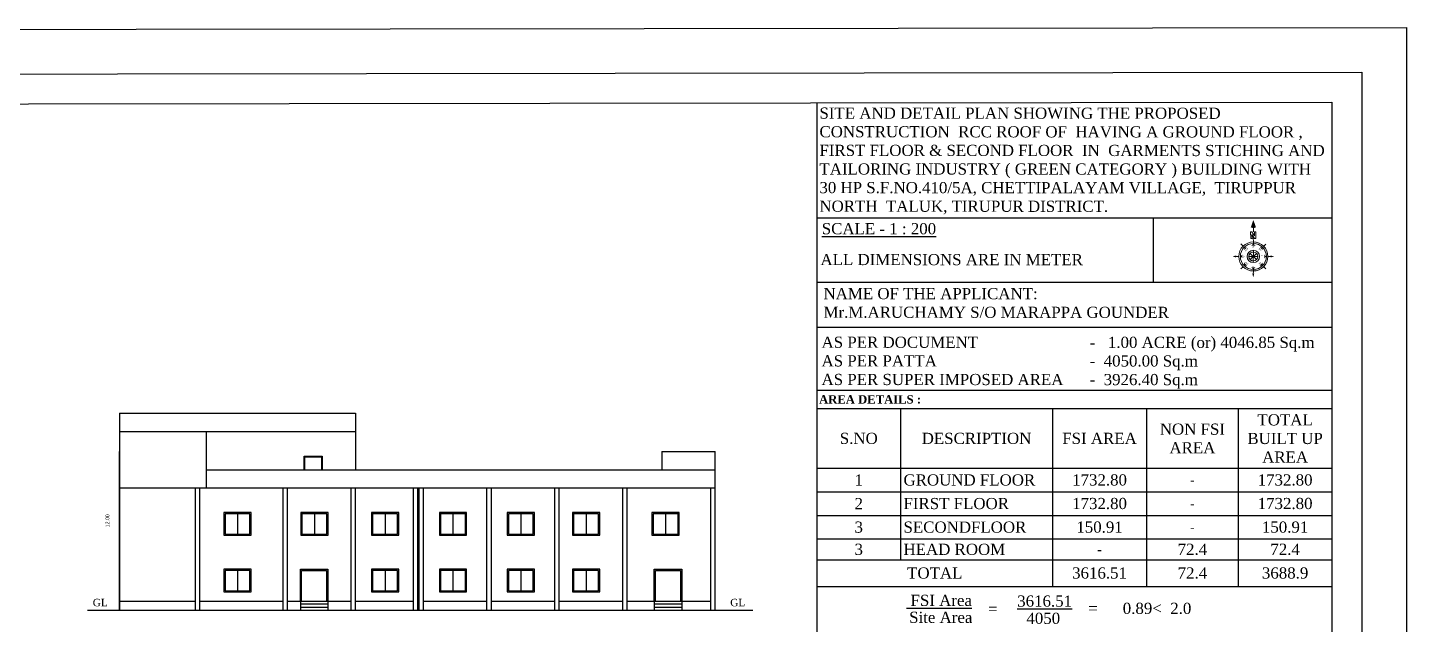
# Model space of a CAD drawing. Header units: metres. Extents: x 2292 to 2697, y 2134 to 2248.
# Drawn here: x 2604.9 to 2697.5, y 2207.8 to 2247.9 of the extents above; entities that cross this region are included whole.
import ezdxf
from ezdxf.enums import TextEntityAlignment as Align

# ---------------------------------------------------------------- set-up
doc = ezdxf.new("R2010")
doc.units = ezdxf.units.M
doc.layers.add('00', color=5, linetype='Continuous')
doc.styles.add('ANAND', font='times.ttf')
doc.styles.add('i', font='romantic.ttf')
doc.styles.add('ROMANS', font='times.ttf', dxfattribs={"height": 12})
doc.styles.get("Standard").update_dxf_attribs({"font": 'arial.ttf'})
doc.styles.add('TIMES NEW ROMAN', font='times.ttf')
doc.dimstyles.new('STANDARD$0', dxfattribs={"dimtxt": 0.25, "dimasz": 0.18, "dimexe": 0.15, "dimexo": 0.15, "dimgap": 0.1, "dimtad": 0, "dimzin": 0, "dimdsep": 46, "dimtxsty": 'Standard', "dimblk": 'OBLIQUE', "dimcen": 0.0625, "dimdle": 0.02, "dimadec": 0, "dimazin": 0, "dimtfac": 1, "dimtix": 1, "dimtofl": 0, "dimtmove": 2, "dimatfit": 3, "dimldrblk": 'OBLIQUE', "dimfxl": 0, "dimtolj": 1, "dimtzin": 0, "dimarcsym": 0})

# ---------------------------------------------------------------- blocks, each defined once
blk = doc.blocks.new('*T304')
at = {"color": 0, "linetype": 'ByBlock', "lineweight": -2}
for p, q in [((0, 0), (34.576, 0)), ((0, 0), (0, -13.17)), ((34.576, 0), (34.576, -13.17)), ((0, -1.232), (34.576, -1.232)), ((5.61, -1.232), (5.61, -11.384)), ((15.817, -1.232), (15.817, -13.17)), ((22.127, -1.232), (22.127, -13.17)), ((28.286, -1.232), (28.286, -13.17)), ((0, -5.235), (34.576, -5.235)), ((0, -6.819), (34.576, -6.819)), ((0, -8.402), (34.576, -8.402)), ((0, -9.986), (34.576, -9.986)), ((0, -11.384), (34.576, -11.384)), ((0, -13.17), (34.576, -13.17))]:
    blk.add_line(p, q, dxfattribs=at)
at = {"color": 0, "style": 'TIMES NEW ROMAN'}
for s, insert, char_height, width, attachment_point in [('{\\fTimes New Roman|b1|i0|c0|p18;AREA DETAILS :}', (0.139, -0.616), 0.5625, 34.2982, 4), ('TOTAL BUILT UP AREA{\\fTimes New Roman|b1|i0|c0|p18; }', (31.431, -3.234), 0.75, 5.89148, 5), ('NON FSI AREA ', (25.206, -3.234), 0.75, 5.76074, 5), ('S.NO', (2.805, -3.234), 0.75, 5.21164, 5), ('DESCRIPTION', (10.713, -3.234), 0.75, 9.80807, 5), ('FSI AREA ', (18.972, -3.234), 0.75, 5.91181, 5), ('1', (2.805, -6.027), 0.75, 5.21164, 5), ('GROUND FLOOR{\\fTimes New Roman|b1|i0|c0|p18; }', (5.809, -6.027), 0.75, 9.80807, 4), ('1732.80', (18.972, -6.027), 0.75, 5.91181, 5), ('1732.80', (31.431, -6.027), 0.75, 5.89148, 5), ('2', (2.805, -7.61), 0.75, 5.21164, 5), ('FIRST FLOOR ', (5.809, -7.61), 0.75, 9.80807, 4), ('1732.80', (18.972, -7.61), 0.75, 5.91181, 5), ('1732.80', (31.431, -7.61), 0.75, 5.89148, 5), ('3', (2.805, -9.194), 0.75, 5.21164, 5), ('SECONDFLOOR ', (5.809, -9.194), 0.75, 9.80807, 4), ('150.91', (18.972, -9.194), 0.75, 5.91181, 5), ('150.91', (31.431, -9.194), 0.75, 5.89148, 5), ('3', (2.805, -10.685), 0.75, 5.21164, 5), ('HEAD ROOM', (5.809, -10.685), 0.75, 9.80807, 4), ('72.4', (25.206, -10.685), 0.75, 5.76074, 5), ('72.4', (31.431, -10.685), 0.75, 5.89148, 5), ('TOTAL ', (7.908, -12.277), 0.75, 15.41812, 5), ('3616.51', (18.972, -12.277), 0.75, 5.91181, 5), ('72.4', (25.206, -12.277), 0.75, 5.76074, 5), ('3688.9', (31.431, -12.277), 0.75, 5.89148, 5)]:
    blk.add_mtext(s, dxfattribs=dict(at, insert=insert, char_height=char_height, width=width, attachment_point=attachment_point))
at = {"char_height": 0.55, "width": 5.79471, "attachment_point": 5, "style": 'TIMES NEW ROMAN'}
for insert in [(25.206, -6.027), (25.206, -7.61), (25.206, -9.194)]:
    blk.add_mtext('-', dxfattribs=dict(at, insert=insert))
at = {"color": 0, "insert": (18.972, -10.685), "char_height": 0.75, "width": 5.91181, "attachment_point": 5}
blk.add_mtext('-', dxfattribs=at)
blk = doc.blocks.new('DIRECTION')
at = {"layer": '00', "lineweight": 20}
h = blk.add_hatch(color=7, dxfattribs=at)
h.paths.add_polyline_path([(2374.98, 1163.41), (2374.98, 1163.28, 1), (2375.02, 1165.53), (2375.02, 1165.41, -1)])
h.paths.add_polyline_path([(2375.01, 1164.75), (2375.01, 1164.89, 1), (2374.99, 1163.93), (2374.99, 1164.07, -1)])
at = {"layer": '00', "color": 7, "lineweight": 20}
for p, q in [((2375.04, 1166.58), (2375.04, 1166.31)), ((2375.02, 1165.53), (2375.02, 1165.84))]:
    blk.add_line(p, q, dxfattribs=at)
at = {"layer": '00', "color": 7, "linetype": 'ByBlock', "lineweight": 20}
for p, q in [((2374.22, 1165.22), (2374.06, 1165.39)), ((2374.82, 1165.8), (2374.82, 1166.3)), ((2374.82, 1166.3), (2374.92, 1166.3)), ((2374.92, 1165.8), (2374.82, 1165.8)), ((2374.92, 1166.3), (2375.12, 1166)), ((2375.12, 1165.8), (2374.92, 1166.1)), ((2374.92, 1166.1), (2374.92, 1165.8)), ((2375.02, 1165.53), (2375.02, 1165.41)), ((2375.12, 1166), (2375.12, 1166.3)), ((2375.12, 1166.3), (2375.22, 1166.3)), ((2375.22, 1165.8), (2375.12, 1165.8)), ((2375.22, 1166.3), (2375.22, 1165.8)), ((2375.81, 1165.19), (2375.98, 1165.35)), ((2373.88, 1164.43), (2373.64, 1164.44)), ((2374.66, 1164.42), (2375.34, 1164.4)), ((2375.34, 1164.4), (2374.66, 1164.42)), ((2374.75, 1164.17), (2375.24, 1164.64)), ((2375.24, 1164.64), (2374.75, 1164.17)), ((2375.24, 1164.16), (2374.76, 1164.65)), ((2374.76, 1164.65), (2375.24, 1164.16)), ((2374.99, 1164.07), (2375.01, 1164.75)), ((2375.01, 1164.75), (2374.99, 1164.07)), ((2375.01, 1164.75), (2375.01, 1164.89)), ((2376.12, 1164.39), (2376.36, 1164.38)), ((2376.12, 1164.39), (2376.36, 1164.38)), ((2374.19, 1163.63), (2374.02, 1163.47)), ((2374.98, 1163.28), (2374.97, 1163.05)), ((2374.98, 1163.28), (2374.98, 1163.41)), ((2374.99, 1164.07), (2374.99, 1163.93)), ((2375.78, 1163.6), (2375.94, 1163.43))]:
    blk.add_line(p, q, dxfattribs=at)
for radius in [1.12, 1, 0.48, 0.34]:
    blk.add_circle((2375, 1164.41), radius, dxfattribs=at)
for points in [[(2375.05, 1167.22), (2374.84, 1166.66), (2375.04, 1166.58)], [(2375.04, 1166.58), (2375.24, 1166.65), (2375.05, 1167.22)], [(2375.02, 1165.41), (2375.18, 1165.25), (2374.86, 1165.25)], [(2373.4, 1164.44), (2373.68, 1164.51), (2373.64, 1164.44)], [(2373.68, 1164.35), (2373.64, 1164.44), (2373.4, 1164.44)], [(2374, 1164.43), (2374.16, 1164.59), (2374.16, 1164.27)], [(2374.31, 1165.13), (2374.53, 1165.13), (2374.3, 1164.9)], [(2375.72, 1165.1), (2375.72, 1164.88), (2375.5, 1165.11)], [(2376, 1164.39), (2375.84, 1164.23), (2375.84, 1164.55)], [(2376.6, 1164.38), (2376.32, 1164.47), (2376.36, 1164.38)], [(2376.32, 1164.31), (2376.36, 1164.38), (2376.6, 1164.38)], [(2374.28, 1163.71), (2374.28, 1163.94), (2374.5, 1163.71)], [(2374.98, 1163.41), (2374.82, 1163.57), (2375.14, 1163.56)], [(2375.69, 1163.69), (2375.47, 1163.69), (2375.7, 1163.91)], [(2374.97, 1162.81), (2374.89, 1163.09), (2374.97, 1163.05)], [(2375.05, 1163.09), (2374.97, 1163.05), (2374.97, 1162.81)]]:
    blk.add_solid(points, dxfattribs=at)
at = {"layer": '00', "color": 7, "lineweight": 20}
for s, rotation, style, p in [('W', 88.8543, 'i', (2374.32, 1164.42)), ('NW', 43.8543, 'ROMANS', (2374.53, 1164.9)), ('N', 88.8543, 'i', (2375.09, 1165.13)), ('NE', 313.8543, 'ROMANS', (2375.49, 1164.88)), ('E', 88.8543, 'i', (2375.74, 1164.46)), ('SW', 133.8543, 'ROMANS', (2374.51, 1163.94)), ('S', 88.8543, 'i', (2375.04, 1163.64)), ('SE', 223.8543, 'ROMANS', (2375.47, 1163.92))]:
    blk.add_text(s, height=0.12, rotation=rotation, dxfattribs=dict(at, style=style)).set_placement(p, align=Align.CENTER)
blk = doc.blocks.new('*D474')
at = {"layer": 'Defpoints', "color": 0}
for p in [(2610.276, 2220.803), (2611.09, 2220.803), (2611.09, 2208.793)]:
    blk.add_point(p, dxfattribs=at)
at = {"color": 0, "insert": (2610.276, 2214.798), "char_height": 0.25, "attachment_point": 5, "rotation": 90}
blk.add_mtext('\\A1;12.00', dxfattribs=at)
blk = doc.blocks.new('_Oblique')
at = {"color": 0, "lineweight": -2}
blk.add_line((-0.5, -0.5), (0.5, 0.5), dxfattribs=at)

msp = doc.modelspace()

# ---------------------------------------------------------------- linework, layer by layer
for p, q in [((2657.91785, 2242.875), (2657.91785, 2141.275)), ((2611.0899, 2222.02307), (2626.93779, 2222.02307)), ((2611.0899, 2222.02307), (2611.0899, 2208.79307)), ((2626.93779, 2222.02307), (2626.93779, 2218.22307)), ((2611.0899, 2220.80307), (2626.93779, 2220.80307)), ((2616.92879, 2217.00307), (2616.92879, 2220.80307)), ((2611.0899, 2208.79307), (2611.0899, 2219.44307)), ((2647.5099, 2219.44307), (2651.0899, 2219.44307)), ((2647.5099, 2219.44307), (2651.0899, 2219.44307)), ((2647.5099, 2219.44307), (2647.5099, 2218.22307)), ((2651.0899, 2208.79307), (2651.0899, 2219.44307)), ((2616.9499, 2218.22307), (2651.0899, 2218.22307)), ((2611.0899, 2217.00307), (2651.0899, 2217.00307)), ((2616.18462, 2208.79307), (2616.18462, 2217.00307)), ((2616.48462, 2208.79307), (2616.48462, 2217.00307)), ((2622.07779, 2208.79307), (2622.07779, 2217.00307)), ((2622.37779, 2208.79307), (2622.37779, 2217.00307)), ((2626.63779, 2208.79307), (2626.63779, 2217.00307)), ((2626.93779, 2208.79307), (2626.93779, 2217.00307)), ((2630.81779, 2208.79307), (2630.81779, 2217.00307)), ((2631.11779, 2208.79307), (2631.11779, 2217.00307)), ((2631.19779, 2208.79307), (2631.19779, 2217.00307)), ((2631.49779, 2208.79307), (2631.49779, 2217.00307)), ((2635.75779, 2208.79307), (2635.75779, 2217.00307)), ((2636.05779, 2208.79307), (2636.05779, 2217.00307)), ((2640.31779, 2208.79307), (2640.31779, 2217.00307)), ((2640.61779, 2208.79307), (2640.61779, 2217.00307)), ((2644.87779, 2208.79307), (2644.87779, 2217.00307)), ((2645.17779, 2208.79307), (2645.17779, 2217.00307)), ((2650.7899, 2208.79307), (2650.7899, 2217.00307)), ((2619.00631, 2215.26307), (2619.00631, 2213.90307)), ((2624.17394, 2215.26307), (2624.17394, 2213.90307)), ((2628.9174, 2215.26307), (2628.9174, 2213.90307)), ((2633.4774, 2215.26307), (2633.4774, 2213.90307)), ((2638.0374, 2215.26307), (2638.0374, 2213.90307)), ((2642.41394, 2215.26307), (2642.41394, 2213.90307)), ((2647.75442, 2215.26307), (2647.75442, 2213.90307)), ((2619.00631, 2211.46307), (2619.00631, 2210.10307)), ((2628.9174, 2211.46307), (2628.9174, 2210.10307)), ((2633.4774, 2211.46307), (2633.4774, 2210.10307)), ((2638.0374, 2211.46307), (2638.0374, 2210.10307)), ((2642.41394, 2211.46307), (2642.41394, 2210.10307)), ((2611.0899, 2209.40307), (2616.18462, 2209.40307)), ((2616.48462, 2209.40307), (2622.07779, 2209.40307)), ((2622.37779, 2209.40307), (2626.63779, 2209.40307)), ((2623.23096, 2209.40307), (2623.23096, 2208.79307)), ((2623.23096, 2209.21516), (2625.07096, 2209.21516)), ((2623.23096, 2208.99746), (2625.07096, 2208.99746)), ((2625.07096, 2209.40307), (2625.07096, 2208.79307)), ((2626.93779, 2209.40307), (2630.81779, 2209.40307)), ((2631.11779, 2209.40307), (2631.19779, 2209.40307)), ((2631.49779, 2209.40307), (2635.75779, 2209.40307)), ((2636.05779, 2209.40307), (2640.31779, 2209.40307)), ((2640.61779, 2209.40307), (2644.87779, 2209.40307)), ((2645.17779, 2209.40307), (2650.7899, 2209.40307)), ((2646.99591, 2209.40307), (2646.99591, 2208.79307)), ((2646.99591, 2209.21516), (2648.83591, 2209.21516)), ((2646.99591, 2208.99746), (2648.83591, 2208.99746)), ((2648.83591, 2209.40307), (2648.83591, 2208.79307)), ((2608.93346, 2208.79307), (2653.60066, 2208.79307))]:
    msp.add_line(p, q)
at = {"ltscale": 5}
for p, q in [((2657.91785, 2235.14906), (2692.4936, 2235.14906)), ((2680.5162, 2230.83931), (2680.5162, 2235.14906)), ((2657.91785, 2230.82118), (2692.4936, 2230.82118)), ((2657.91785, 2227.79983), (2692.4936, 2227.79983))]:
    msp.add_line(p, q, dxfattribs=at)
for points in [[(2407.44008, 2247.55212), (2697.4936, 2247.92048), (2697.4936, 2136.32048), (2407.44008, 2135.95212)], [(2410.44008, 2244.55212), (2694.4936, 2244.92048), (2694.4936, 2139.32048), (2410.44008, 2138.95212)], [(2412.44008, 2242.55212), (2692.4936, 2242.92048), (2692.4936, 2141.32048), (2412.44008, 2140.95212)], [(2619.92131, 2215.34307), (2618.09131, 2215.34307), (2618.09131, 2213.82307), (2619.92131, 2213.82307)], [(2619.84131, 2215.26307), (2618.17131, 2215.26307), (2618.17131, 2213.90307), (2619.84131, 2213.90307)], [(2625.08894, 2215.34307), (2623.25894, 2215.34307), (2623.25894, 2213.82307), (2625.08894, 2213.82307)], [(2625.00894, 2215.26307), (2623.33894, 2215.26307), (2623.33894, 2213.90307), (2625.00894, 2213.90307)], [(2629.8324, 2215.34307), (2628.0024, 2215.34307), (2628.0024, 2213.82307), (2629.8324, 2213.82307)], [(2629.7524, 2215.26307), (2628.0824, 2215.26307), (2628.0824, 2213.90307), (2629.7524, 2213.90307)], [(2634.3924, 2215.34307), (2632.5624, 2215.34307), (2632.5624, 2213.82307), (2634.3924, 2213.82307)], [(2634.3124, 2215.26307), (2632.6424, 2215.26307), (2632.6424, 2213.90307), (2634.3124, 2213.90307)], [(2638.9524, 2215.34307), (2637.1224, 2215.34307), (2637.1224, 2213.82307), (2638.9524, 2213.82307)], [(2638.8724, 2215.26307), (2637.2024, 2215.26307), (2637.2024, 2213.90307), (2638.8724, 2213.90307)], [(2643.32894, 2215.34307), (2641.49894, 2215.34307), (2641.49894, 2213.82307), (2643.32894, 2213.82307)], [(2643.24894, 2215.26307), (2641.57894, 2215.26307), (2641.57894, 2213.90307), (2643.24894, 2213.90307)], [(2648.66942, 2215.34307), (2646.83942, 2215.34307), (2646.83942, 2213.82307), (2648.66942, 2213.82307)], [(2648.58942, 2215.26307), (2646.91942, 2215.26307), (2646.91942, 2213.90307), (2648.58942, 2213.90307)], [(2619.92131, 2211.54307), (2618.09131, 2211.54307), (2618.09131, 2210.02307), (2619.92131, 2210.02307)], [(2619.84131, 2211.46307), (2618.17131, 2211.46307), (2618.17131, 2210.10307), (2619.84131, 2210.10307)], [(2629.8324, 2211.54307), (2628.0024, 2211.54307), (2628.0024, 2210.02307), (2629.8324, 2210.02307)], [(2629.7524, 2211.46307), (2628.0824, 2211.46307), (2628.0824, 2210.10307), (2629.7524, 2210.10307)], [(2634.3924, 2211.54307), (2632.5624, 2211.54307), (2632.5624, 2210.02307), (2634.3924, 2210.02307)], [(2634.3124, 2211.46307), (2632.6424, 2211.46307), (2632.6424, 2210.10307), (2634.3124, 2210.10307)], [(2638.9524, 2211.54307), (2637.1224, 2211.54307), (2637.1224, 2210.02307), (2638.9524, 2210.02307)], [(2638.8724, 2211.46307), (2637.2024, 2211.46307), (2637.2024, 2210.10307), (2638.8724, 2210.10307)], [(2643.32894, 2211.54307), (2641.49894, 2211.54307), (2641.49894, 2210.02307), (2643.32894, 2210.02307)], [(2643.24894, 2211.46307), (2641.57894, 2211.46307), (2641.57894, 2210.10307), (2643.24894, 2210.10307)]]:
    msp.add_lwpolyline(points, close=True)
for points in [[(2623.47873, 2218.22307), (2623.47873, 2219.14307), (2624.69873, 2219.14307), (2624.69873, 2218.22307)], [(2623.52873, 2218.22307), (2623.52873, 2219.09307), (2624.64873, 2219.09307), (2624.64873, 2218.22307)], [(2623.23096, 2209.40307), (2623.23096, 2211.54307), (2625.07096, 2211.54307), (2625.07096, 2209.40307)], [(2623.31096, 2209.40307), (2623.31096, 2211.46307), (2624.99096, 2211.46307), (2624.99096, 2209.40307)], [(2646.99591, 2209.40307), (2646.99591, 2211.54307), (2648.83591, 2211.54307), (2648.83591, 2209.40307)], [(2647.07591, 2209.40307), (2647.07591, 2211.46307), (2648.75591, 2211.46307), (2648.75591, 2209.40307)]]:
    msp.add_lwpolyline(points)

# ---------------------------------------------------------------- block references
at = {"xscale": 0.8714959952752298, "yscale": 0.8714959952752298, "zscale": 0.8714959952752298, "rotation": 1.005774407110187}
msp.add_blockref('DIRECTION', (635.54558, 1181.59634), dxfattribs=at)
msp.add_blockref('*T304', (2657.91785, 2223.56023))

# ---------------------------------------------------------------- texts
at = {"linetype": 'ByBlock', "ltscale": 5, "style": 'TIMES NEW ROMAN'}
for s, p in [('%%U FSI Area', (2666.11973, 2209.45191)), ('=', (2669.72778, 2208.87246)), ('%%U3616.51', (2673.20365, 2209.40509)), ('Site Area', (2666.22886, 2208.31388)), ('4050', (2673.11243, 2208.24922))]:
    msp.add_text(s, height=0.75, dxfattribs=at).set_placement(p, align=Align.MIDDLE_CENTER)
at = {"char_height": 0.75, "attachment_point": 1, "rotation": 359.9773679, "style": 'ANAND'}
for s, insert, width in [('SITE AND DETAIL PLAN SHOWING THE PROPOSED CONSTRUCTION  RCC ROOF OF  HAVING A GROUND FLOOR , FIRST FLOOR & SECOND FLOOR  IN  GARMENTS STICHING AND TAILORING INDUSTRY ( GREEN CATEGORY ) BUILDING WITH 30 HP S.F.NO.410/5A, CHETTIPALAYAM VILLAGE,  TIRUPPUR NORTH  TALUK, TIRUPUR DISTRICT.', (2658.08397, 2242.55175), 34.0690608), ('{\\LSCALE - 1 : 200}', (2658.23848, 2234.79122), 38.4819819), ('{\\W2.28146; \\W5.41797;  }ALL DIMENSIONS ARE IN METER', (2654.43726, 2232.71789), 21.4900222), ('NAME OF THE APPLICANT:\\PMr.M.ARUCHAMY S/O MARAPPA GOUNDER', (2658.35537, 2230.43004), 32.5513542), ('AS PER DOCUMENT^I^I^I-   1.00 ACRE (or) 4046.85 Sq.m\\PAS PER PATTA^I^I^I^I-  4050.00 Sq.m  \\P{\\A1;AS PER SUPER IMPOSED AREA^I}-  3926.40{\\C1; }Sq.m{\\A1;^I}', (2658.22456, 2227.16498), 35.8821359)]:
    msp.add_mtext(s, dxfattribs=dict(at, insert=insert, width=width))
at = {"ltscale": 0.2, "char_height": 0.5, "attachment_point": 7, "style": 'TIMES NEW ROMAN'}
for insert in [(2609.293, 2209.04769), (2652.09373, 2209.04769)]:
    msp.add_mtext_dynamic_manual_height_columns('GL', width=0.9221214, gutter_width=1.4663, heights=[0], dxfattribs=dict(at, insert=insert))
at = {"linetype": 'ByBlock', "ltscale": 5, "insert": (2675.35934, 2209.2915), "char_height": 0.75, "attachment_point": 1, "style": 'TIMES NEW ROMAN'}
msp.add_mtext_dynamic_manual_height_columns('\\A1;{\\W2.708984; }={\\W5.943359; }0.89<  2.0', width=9.3539954, gutter_width=6.37999, heights=[0], dxfattribs=at)

# ---------------------------------------------------------------- dimensions: what is measured, and where the dimension line sits
dim = msp.add_aligned_dim(p1=(2611.0899, 2208.79307), p2=(2611.0899, 2220.80307), distance=0.81355, text='12.00', dimstyle='STANDARD$0', override={"dimse1": 1, "dimse2": 1, "dimsd1": 1, "dimsd2": 1})
dim.commit()
dim.dimension.update_dxf_attribs({"geometry": '*D474', "text_midpoint": (2610.27635, 2214.79807)})

doc.saveas('drawing.dxf')
